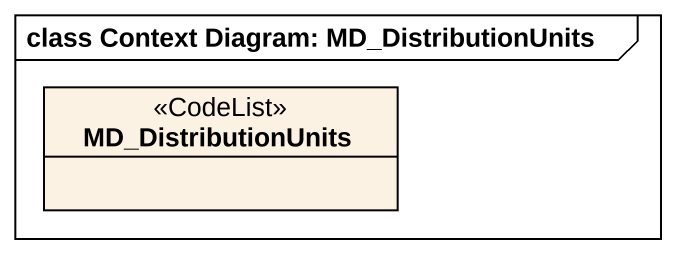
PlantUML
@startuml
mainframe class Context Diagram: MD_DistributionUnits
hide circle
hide empty members
class MD_DistributionUnits <<CodeList>>
@enduml
